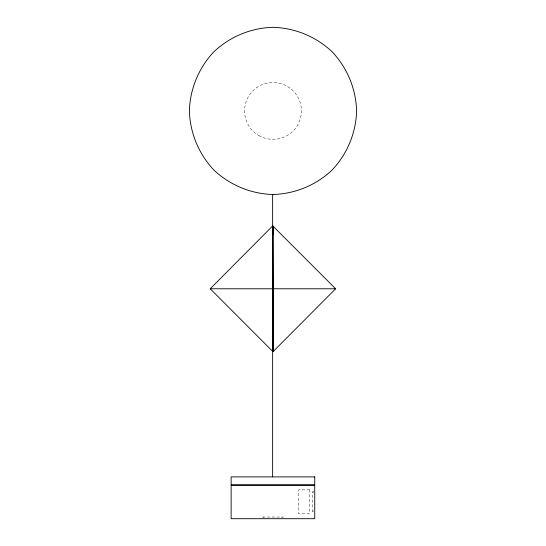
<?xml version="1.0" encoding="UTF-8"?>
<svg xmlns="http://www.w3.org/2000/svg" width="546" height="546" viewBox="0 0 546 546"><rect width="100%" height="100%" fill="white"/><g stroke="black" fill="none" stroke-linecap="round" stroke-linejoin="round"><path stroke-width="0.41" stroke-dasharray="2.73 2.05" d="M282.132 517.028L281.907 517.861M313.902 510.947L312.646 511.172M314.039 491.53L312.646 491.53L312.646 512.428L314.039 512.428M312.646 492.779L313.902 493.011M262.483 517.028L283.381 517.028M263.964 517.861L263.738 517.028M309.623 489.851L298.628 489.851L298.628 513.595L309.623 513.595L309.623 489.851M258.784 135.524A28.426 28.426 0 0 0 301.426 110.906A28.426 28.426 0 0 0 258.784 86.288A28.426 28.426 0 0 0 258.784 135.524"/><path stroke-width="0.82" d="M210.23 288.779L272.515 288.779L272.515 226.092L272.932 226.078L335.64 288.779L273.212 351.488L272.932 226.078L273.212 351.071L272.795 351.071L272.515 226.078L210.23 288.779L272.795 351.488M272.638 476.897L272.638 194.512M273.02 194.512L273 194.512C295.058 193.878 316.073 185.169 332.118 170.024C347.263 153.979 355.972 132.965 356.606 110.906C355.972 88.848 347.263 67.834 332.118 51.788C316.073 36.643 295.058 27.935 273 27.3C250.942 27.935 229.927 36.643 213.882 51.788C198.737 67.834 190.028 88.848 189.394 110.906C190.028 132.965 198.737 153.979 213.882 170.024C229.927 185.169 250.942 193.878 273 194.512L273.212 194.512M272.515 288.779L335.64 288.779M272.515 194.512L273.355 194.512M272.932 226.494L272.522 226.167M314.319 484.841L314.319 485.257M272.959 226.099L272.959 234.295M231.545 484.841L231.545 485.257M314.735 476.897L231.129 476.897L231.129 484.841L314.735 484.841L314.735 476.897M314.735 485.257L231.129 485.257L231.129 518.7L314.735 518.7L314.735 485.257"/></g></svg>
